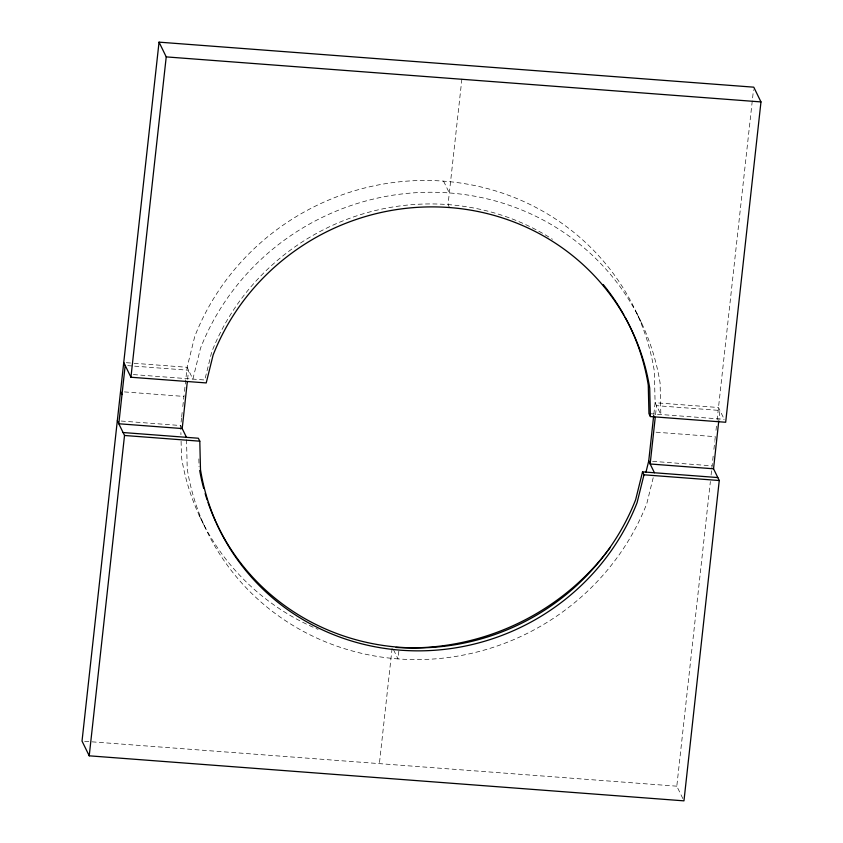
<?xml version="1.0" encoding="UTF-8"?>
<svg xmlns="http://www.w3.org/2000/svg" width="843" height="843" viewBox="0 0 843 843"><rect width="100%" height="100%" fill="white"/><g stroke="black" fill="none" stroke-linecap="round" stroke-linejoin="round"><path stroke-width="0.63" stroke-dasharray="4.21 3.16" d="M182.805 406.547L184.343 392.617M184.48 391.352L187.135 367.295L194.754 336.431A241.003 231.899 -26 0 1 443.576 181.15A241.003 231.899 -26 0 1 654.337 371.226L655.095 402.722L653.841 414.134M187.578 379.318L188.569 370.246L134.237 366.125M655.538 414.745L656.528 405.673L719.922 410.467L718.931 419.54M711.092 474.999L713.357 454.43M713.905 449.361L714.738 441.753M714.875 440.478L715.296 436.685L655.78 432.174M715.992 430.341L716.539 425.272M717.098 420.193L753.494 89.79M181.551 417.938L180.718 425.536L180.939 434.725M181.688 416.674L182.246 411.605M392.09 648.415L379.392 763.589M398.844 651.133L397.98 658.899A241.003 231.899 -26 0 1 187.22 468.824L186.503 438.645M461.88 79.073L448.044 204.596L449.488 207.547M682.862 798.595L676.803 786.182L710.375 481.532M653.209 477.696L646.802 503.619A241.003 231.899 -26 0 1 397.98 658.899L392.838 648.351M126.334 362.69L132.794 363.175M134.09 363.28L187.135 367.295L192.889 379.087L200.508 348.233A241.003 231.899 -26 0 1 449.33 192.942A241.003 231.899 -26 0 1 660.09 383.017L660.849 414.514L655.095 402.722L718.478 407.517L723.663 418.139M127.767 365.641L132.941 366.031M133.373 374.587L204.775 379.993L211.667 352.111A228.948 220.297 -26 0 1 552.428 239.254M650.143 413.702L724.232 419.308M124.416 391.911L183.922 396.421M121.202 421.036L180.718 425.536L182.193 428.56M652.598 461.332L712.103 465.842M84.648 741.282L676.803 786.182M636.76 313.238L642.514 325.029M443.576 181.15L449.33 192.942M199.043 515.02L204.796 526.812M198.864 458.919L199.043 466.685M181.087 441.279L181.466 457.032A241.003 231.899 -26 0 0 318.096 629.363"/><path stroke-width="1.26" d="M125.185 365.44L118.8 423.766L182.193 428.56L186.472 437.327M182.193 428.56L187.294 381.911M645.97 472.154L648.72 461.047L653.704 415.399M655.253 417.338L650.153 463.987L713.547 468.792L719.258 480.51L683.958 800.85L89.221 755.823L82.024 741.081L159.042 42.15L753.779 87.177L760.976 101.919L725.675 422.259L650.396 416.558L648.952 413.618L648.267 385.167A228.948 220.297 -26 0 0 625.148 317.242M713.547 468.792L718.784 420.836M89.221 755.823L124.522 435.483L117.325 420.741M650.396 416.558L649.711 388.117A228.948 220.297 -26 0 0 449.488 207.547A228.948 220.297 -26 0 0 213.11 355.061L206.219 382.933L130.939 377.243L166.229 56.892L159.042 42.15M717.815 477.559L642.535 471.859L635.643 499.73A228.948 220.297 -26 0 1 429.645 647.55A228.948 220.297 -26 0 1 216.282 522.945M642.535 471.859L643.978 474.809L637.087 502.681A228.948 220.297 -26 0 1 400.71 650.195A228.948 220.297 -26 0 1 200.486 469.635L199.802 441.184L198.358 438.234L123.078 432.533M166.229 56.892L760.976 101.919M124.522 435.483L199.802 441.184M643.978 474.809L719.258 480.51M648.72 461.047L654.431 472.754M123.742 362.49L130.939 377.243M120.538 391.616L121.993 394.608M215.745 521.775A228.948 220.297 -26 0 1 207.958 502.344M207.115 499.846A228.948 220.297 -26 0 1 205.144 493.555M203.711 488.476A228.948 220.297 -26 0 1 199.696 470.531M603.198 284.523A228.948 220.297 -26 0 1 623.883 314.945M610.364 547.328A241.003 231.899 -26 0 1 396.126 647.445"/></g></svg>
